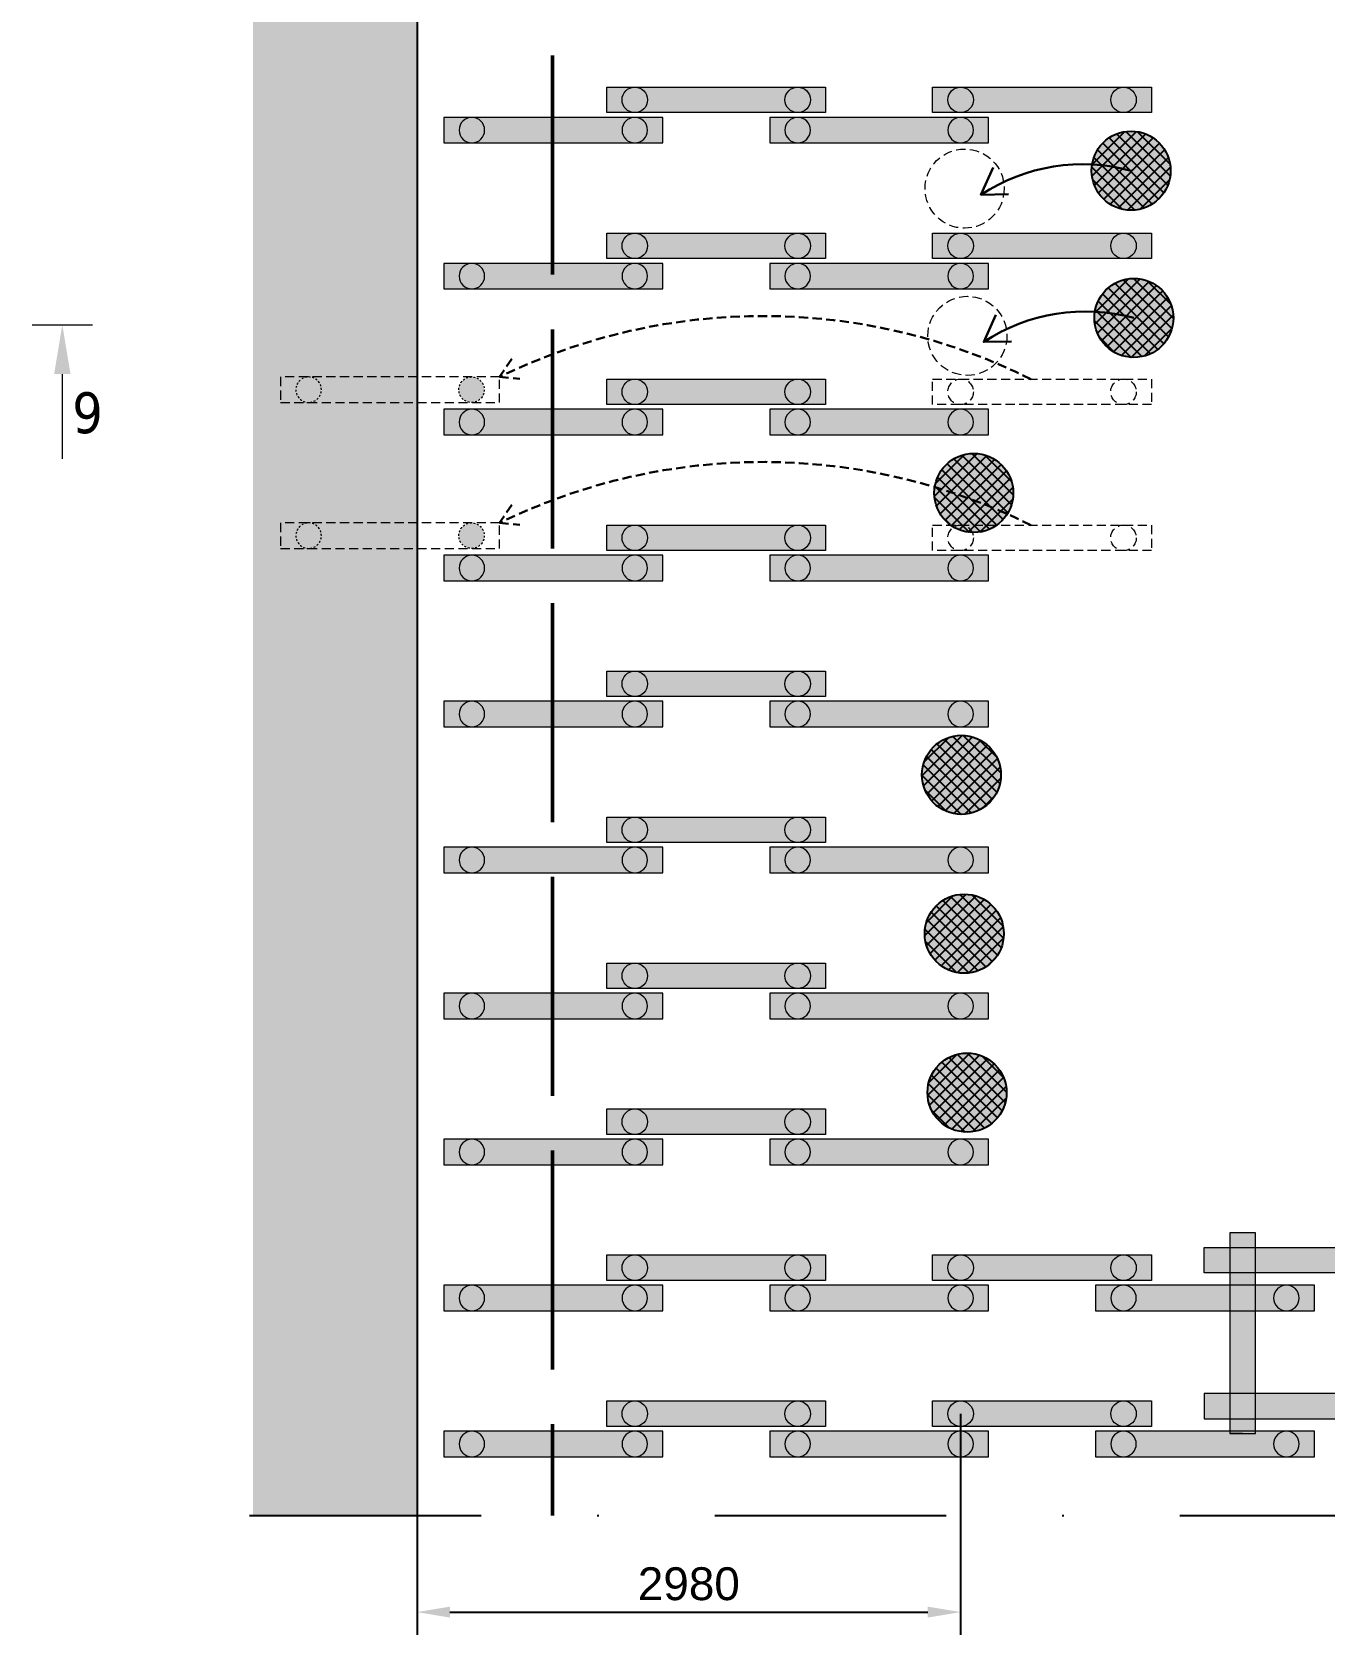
# Model space of a CAD drawing. Header units: inches. Extents: x 523 to 1492, y 69 to 539.
# Drawn here: x 1373.2 to 1444.1, y 177.2 to 265.1 of the extents above; entities that cross this region are included whole.
import ezdxf

# ---------------------------------------------------------------- set-up
doc = ezdxf.new("R2010")
doc.units = ezdxf.units.IN
doc.header["$MEASUREMENT"] = 0
for name, pattern in [('ACAD_ISO02W100', [15, 12, -3]), ('DASHDOT', [25.4, 12.7, -6.35, 0, -6.35]), ('DASHED', [0.75, 0.5, -0.25])]:
    doc.linetypes.add(name, pattern=pattern)
doc.styles.get("Standard").update_dxf_attribs({"font": 'arial.ttf'})
doc.styles.add('стиль', font='tahoma.ttf')
doc.dimstyles.new('ISO-25', dxfattribs={"dimtxt": 2.5, "dimasz": 2.5, "dimexe": 1.25, "dimexo": 0, "dimtad": 1, "dimdec": 0, "dimtxsty": 'Standard', "dimcen": 2.5, "dimadec": 0, "dimazin": 0, "dimtfac": 1, "dimtdec": 0, "dimtmove": 0, "dimatfit": 3, "dimfxl": 0, "dimarcsym": 0})

# ---------------------------------------------------------------- blocks, each defined once
blk = doc.blocks.new('S - 140')
at = {"linetype": 'ByBlock', "lineweight": 15}
h = blk.add_hatch(color=7, dxfattribs=at)
edge = h.paths.add_edge_path()
edge.add_arc((1417, -1396.7), 70, 0, 360)
at = {"color": 7, "linetype": 'ByBlock', "lineweight": 15}
blk.add_circle((1417, -1396.7), 70, dxfattribs=at)
blk = doc.blocks.new('2 стойки под брус')
at = {"linetype": 'ByBlock', "lineweight": 15}
blk.add_hatch(color=254, dxfattribs=at).paths.add_polyline_path([(1908.082, -1350.965), (1908.082, -1349.565), (1920.082, -1349.565), (1920.082, -1350.965)])
at = {"color": 7, "linetype": 'ByBlock', "lineweight": 15}
blk.add_lwpolyline([(1908.082, -1350.965), (1908.082, -1349.565), (1920.082, -1349.565), (1920.082, -1350.965), (1908.082, -1350.965)], dxfattribs=at)
at = {"color": 7, "linetype": 'ByBlock', "lineweight": 15, "xscale": 0.009999999999990905, "yscale": 0.009999999999990905, "zscale": 0.009999999999990905}
for p in [(1895.447, -1336.298), (1904.379, -1336.298)]:
    blk.add_blockref('S - 140', p, dxfattribs=at)
blk = doc.blocks.new('*D330')
at = {"color": 0, "linetype": 'ByBlock', "lineweight": -2}
for p, q in [((1424.129, 189.357), (1424.129, 177.235)), ((1394.327, 188.198), (1394.327, 177.235)), ((1396.127, 178.485), (1422.329, 178.485))]:
    blk.add_line(p, q, dxfattribs=at)
at = {"color": 0, "linetype": 'ByBlock'}
for points in [[(1396.127, 178.785), (1396.127, 178.185), (1394.327, 178.485)], [(1422.329, 178.785), (1422.329, 178.185), (1424.129, 178.485)]]:
    blk.add_solid(points, dxfattribs=at)
at = {"layer": 'Defpoints', "color": 0, "linetype": 'ByBlock'}
for p in [(1424.129, 189.357), (1394.327, 188.198), (1424.129, 178.485)]:
    blk.add_point(p, dxfattribs=at)
at = {"color": 0, "linetype": 'ByBlock', "lineweight": 15, "insert": (1409.228, 180.029), "char_height": 1.8, "attachment_point": 5}
blk.add_mtext('2980', dxfattribs=at)
blk = doc.blocks.new('Руд.стойка 0.14 - 1.1')
at = {"linetype": 'ByBlock', "lineweight": 15}
blk.add_hatch(color=252, dxfattribs=at).paths.add_polyline_path([(2005.719, -1382.257), (2007.119, -1382.257), (2007.119, -1393.257), (2005.719, -1393.257)])
at = {"color": 7, "linetype": 'ByBlock', "lineweight": 15}
for p, q in [((2006.419, -1393.257), (2007.119, -1393.257)), ((2007.119, -1393.257), (2006.419, -1393.257))]:
    blk.add_line(p, q, dxfattribs=at)
blk.add_lwpolyline([(2005.719, -1382.257), (2007.119, -1382.257), (2007.119, -1393.257), (2005.719, -1393.257), (2005.719, -1382.257)], dxfattribs=at)
blk = doc.blocks.new('Костер 1.1х1.1м')
at = {"color": 7, "linetype": 'ByBlock', "lineweight": 15, "xscale": -1}
blk.add_blockref('Руд.стойка 0.14 - 1.1', (3966.368, -11.192), dxfattribs=at)
at = {"color": 7, "linetype": 'ByBlock', "lineweight": 15}
blk.add_blockref('Руд.стойка 0.14 - 1.1', (-39.67, -11.192), dxfattribs=at)
at = {"color": 7, "linetype": 'ByBlock', "lineweight": 15, "rotation": 90}
blk.add_blockref('Руд.стойка 0.14 - 1.1', (575.592, -3401.368), dxfattribs=at)
at = {"color": 7, "linetype": 'ByBlock', "lineweight": 15, "xscale": -1, "rotation": 90}
blk.add_blockref('Руд.стойка 0.14 - 1.1', (575.592, 603.47), dxfattribs=at)
blk = doc.blocks.new('ОКУ')
h = blk.add_hatch(color=254)
edge = h.paths.add_edge_path()
edge.add_arc((246.5, -1391.8), 216.7, 0, 360)
h = blk.add_hatch()
h.set_pattern_fill('ANSI37', color=256, scale=360, style=0)
edge = h.paths.add_edge_path()
edge.add_arc((246.5, -1391.8), 216.7, 0, 360)
blk.add_circle((246.5, -1391.8), 216.7)

msp = doc.modelspace()

# ---------------------------------------------------------------- linework, layer by layer
at = {"color": 7, "linetype": 'ByBlock', "lineweight": 15}
for p, q in [((1373.217, 249.034), (1376.538, 249.034)), ((1374.877, 246.334), (1374.877, 241.683))]:
    msp.add_line(p, q, dxfattribs=at)
at = {"color": 7, "linetype": 'DASHDOT'}
msp.add_line((1385.145, 183.783), (1476.307, 183.783), dxfattribs=at)
at = {"color": 253, "linetype": 'ByBlock', "lineweight": 15, "const_width": 9}
msp.add_lwpolyline([(1389.827, 323.781), (1389.827, 308.187), (1380.895, 306.76), (1380.895, 278.417), (1389.827, 278.417), (1389.827, 183.783)], dxfattribs=at)
msp.add_lwpolyline([(1394.327, 323.781), (1394.327, 304.35), (1385.395, 302.922), (1385.395, 282.917), (1394.327, 282.917), (1394.327, 183.783), (1394.327, 183.783), (1394.327, 183.783)])
at = {"linetype": 'ACAD_ISO02W100', "lineweight": 50}
msp.add_lwpolyline([(1401.749, 323.781), (1401.749, 183.783)], dxfattribs=at)
at = {"color": 5, "linetype": 'ByBlock', "lineweight": 30}
for points in [[(1425.907, 257.655), (1425.245, 256.161), (1426.764, 256.184)], [(1426.06, 249.585), (1425.398, 248.092), (1426.917, 248.115)]]:
    msp.add_lwpolyline(points, dxfattribs=at)
at = {"color": 5, "linetype": 'DASHED', "lineweight": 30}
for points in [[(1399.522, 247.163), (1398.848, 246.174), (1399.954, 246.066)], [(1399.522, 239.163), (1398.848, 238.174), (1399.954, 238.066)]]:
    msp.add_lwpolyline(points, dxfattribs=at)
at = {"color": 5, "linetype": 'DASHED', "lineweight": 15}
for points in [[(1398.848, 246.174), (1386.848, 246.174), (1386.848, 244.774), (1398.848, 244.774)], [(1398.848, 244.774), (1398.848, 244.774), (1398.848, 246.174), (1398.848, 246.174)], [(1422.595, 244.657), (1422.595, 246.057), (1434.595, 246.057), (1434.595, 244.657), (1422.595, 244.657)], [(1398.848, 238.174), (1386.848, 238.174), (1386.848, 236.774), (1398.848, 236.774)], [(1398.848, 236.774), (1398.848, 236.774), (1398.848, 238.174), (1398.848, 238.174)], [(1422.595, 236.657), (1422.595, 238.057), (1434.595, 238.057), (1434.595, 236.657), (1422.595, 236.657)]]:
    msp.add_lwpolyline(points, dxfattribs=at)
for centre, radius in [((1424.348, 256.494), 2.167), ((1424.501, 248.425), 2.167), ((1424.129, 245.357), 0.7), ((1433.061, 245.357), 0.7), ((1424.129, 237.357), 0.7), ((1433.061, 237.357), 0.7)]:
    msp.add_circle(centre, radius, dxfattribs=at)
at = {"color": 5, "linetype": 'ByBlock', "lineweight": 30}
for centre in [(1430.821, 247.68), (1430.974, 239.611)]:
    msp.add_arc(centre, 10.15, 74.83302, 123.32309, dxfattribs=at)
at = {"color": 5, "linetype": 'DASHED', "lineweight": 30}
for centre in [(1413.296, 216.585), (1413.296, 208.585)]:
    msp.add_arc(centre, 32.928, 63.51306, 116.02563, dxfattribs=at)
at = {"color": 7, "linetype": 'ByBlock', "lineweight": 15}
msp.add_solid([(1375.327, 246.334), (1374.427, 246.334), (1374.877, 249.034)], dxfattribs=at)

# ---------------------------------------------------------------- block references
for name, p in [('2 стойки под брус', (-503.351, 1611.622)), ('2 стойки под брус', (-485.487, 1611.622)), ('2 стойки под брус', (-503.351, 1603.622)), ('2 стойки под брус', (-485.487, 1603.622)), ('2 стойки под брус', (-503.351, 1595.622)), ('2 стойки под брус', (-503.351, 1587.622)), ('2 стойки под брус', (-503.351, 1579.622)), ('2 стойки под брус', (-503.351, 1571.622)), ('2 стойки под брус', (-503.351, 1563.622)), ('2 стойки под брус', (-503.351, 1555.622)), ('Костер 1.1х1.1м', (-520.356, 1592.723)), ('2 стойки под брус', (-503.351, 1547.622)), ('2 стойки под брус', (-485.487, 1547.622)), ('2 стойки под брус', (-503.351, 1539.622)), ('2 стойки под брус', (-485.487, 1539.622))]:
    msp.add_blockref(name, p, dxfattribs=at)
at = {"color": 7, "linetype": 'ByBlock', "lineweight": 15, "xscale": -1, "rotation": 180}
for p in [(-512.283, -1090.566), (-494.419, -1090.566), (-512.283, -1098.566), (-494.419, -1098.566), (-512.283, -1106.566), (-494.419, -1106.566), (-512.283, -1114.566), (-512.283, -1114.566), (-494.419, -1114.566), (-512.283, -1122.566), (-494.419, -1122.566), (-512.283, -1130.566), (-494.419, -1130.566), (-512.283, -1138.566), (-494.419, -1138.566), (-512.283, -1146.566), (-494.419, -1146.566), (-512.283, -1154.566), (-494.419, -1154.566), (-476.555, -1154.566), (-512.283, -1162.566), (-494.419, -1162.566), (-476.555, -1162.566)]:
    msp.add_blockref('2 стойки под брус', p, dxfattribs=at)
at = {"xscale": 0.009999999999990905, "yscale": 0.009999999999990905, "zscale": 0.009999999999990905}
for p in [(1431.012, 271.395), (1431.165, 263.326), (1422.386, 253.732), (1421.711, 238.287), (1421.865, 229.581), (1422.018, 220.875)]:
    msp.add_blockref('ОКУ', p, dxfattribs=at)
at = {"color": 5, "linetype": 'DASHED', "lineweight": 15, "yscale": 0.009999999999990905, "zscale": 0.009999999999990905}
for p, xscale in [((1402.552, 259.441), -0.009999999999990905), ((1383.144, 259.441), 0.009999999999990905), ((1402.552, 251.441), -0.009999999999990905), ((1383.144, 251.441), 0.009999999999990905)]:
    msp.add_blockref('S - 140', p, dxfattribs=dict(at, xscale=xscale))

# ---------------------------------------------------------------- texts
at = {"color": 7, "linetype": 'ByBlock', "lineweight": 15, "style": 'стиль'}
msp.add_text('9', height=2.239, dxfattribs=at).set_placement((1375.421, 243.093))

# ---------------------------------------------------------------- dimensions: what is measured, and where the dimension line sits
at = {"color": 7, "linetype": 'ByBlock', "lineweight": 15}
dim = msp.add_linear_dim(base=(1424.129, 178.485), p1=(1394.327, 188.198), p2=(1424.129, 189.357), dimstyle='ISO-25', override={"dimtxt": 1.8, "dimasz": 1.8, "dimlfac": 100, "dimrnd": 0.05, "dimfxl": 1.25}, dxfattribs=at)
dim.commit()
dim.dimension.update_dxf_attribs({"geometry": '*D330', "text_midpoint": (1409.228, 180.029)})

doc.saveas('drawing.dxf')
